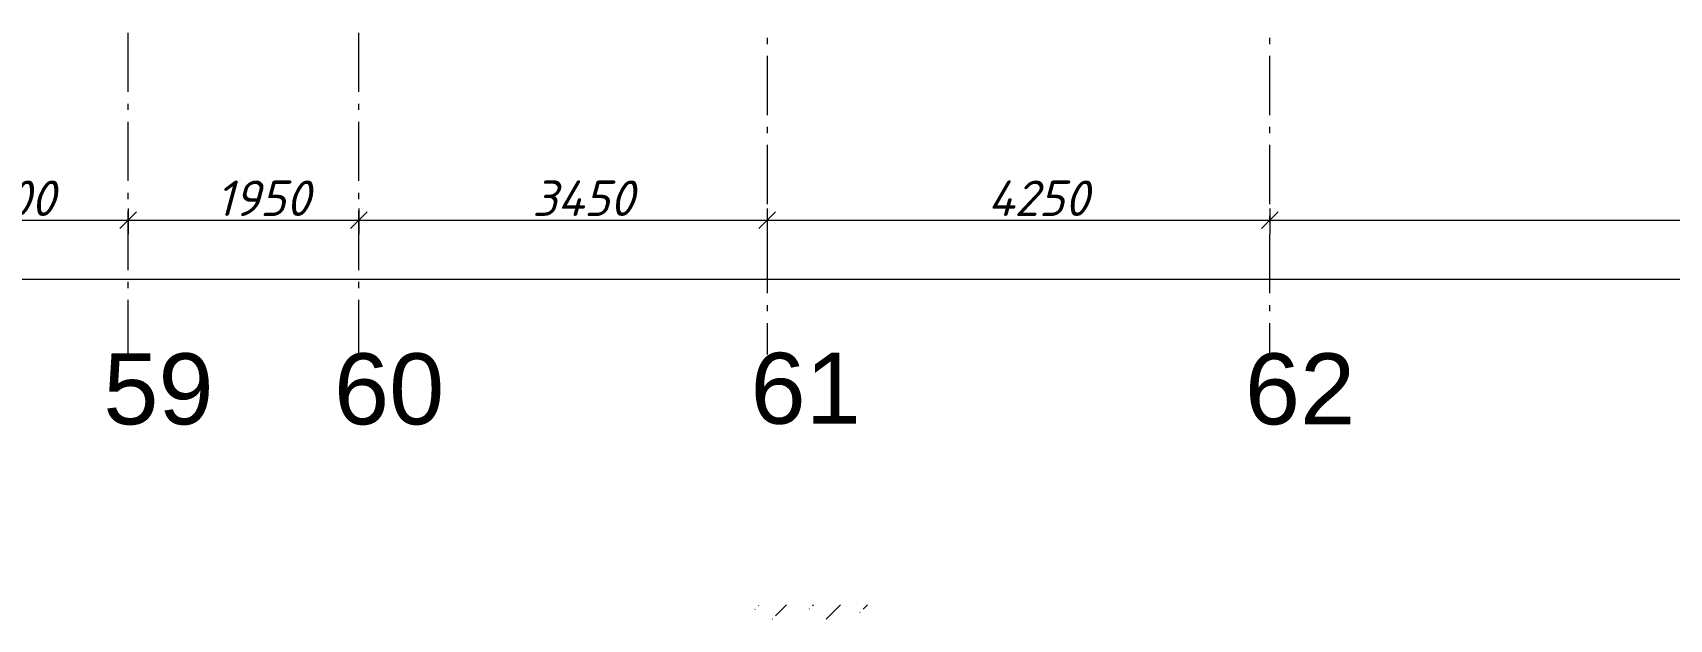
# Model space of a CAD drawing. Header units: millimetres. Extents: x -81576 to 1046824, y -248937 to 691537.
# Drawn here: x 181837 to 195671, y 530581 to 535539 of the extents above; entities that cross this region are included whole.
import ezdxf

# ---------------------------------------------------------------- set-up
doc = ezdxf.new("R2010")
doc.units = ezdxf.units.MM
doc.layers.add('PDF _Геометрия', color=7, linetype='Continuous', true_color=0x1d1d1d)
doc.layers.add('PDF _Текст', color=7, linetype='Continuous')
doc.styles.add('PDF ArialMT', font='arial.ttf')
doc.styles.add('PDF ISOCPEUR Italic', font='isocpeui.ttf')

msp = doc.modelspace()

# ---------------------------------------------------------------- linework, layer by layer
at = {"layer": 'PDF _Геометрия', "color": 7, "lineweight": 9}
for points in [[(182644.5, 535039.2), (182644.5, 535539.2)], [(184594.5, 535039.2), (184594.5, 535539.2)], [(188044.5, 535496.5), (188044.5, 535443.5)], [(192294.5, 535443.5), (192294.5, 535496.5)], [(188044.5, 535343.5), (188044.5, 534843.5)], [(192294.5, 534843.5), (192294.5, 535343.5)], [(182644.5, 534886.2), (182644.5, 534939.2)], [(184594.5, 534886.2), (184594.5, 534939.2)], [(182644.5, 534286.2), (182644.5, 534786.2)], [(184594.5, 534286.2), (184594.5, 534786.2)], [(188044.5, 534743.5), (188044.5, 534690.6)], [(192294.5, 534690.6), (192294.5, 534743.5)], [(188044.5, 534590.6), (188044.5, 534090.6)], [(192294.5, 534090.6), (192294.5, 534590.6)], [(182644.5, 534133.3), (182644.5, 534186.2)], [(184594.5, 534133.3), (184594.5, 534186.2)], [(182714.5, 534025.5), (182644.5, 533955.5), (182574.5, 533885.5)], [(182644.5, 534054.5), (182644.5, 533955.5), (182644.5, 533835.5)], [(182644.5, 533533.3), (182644.5, 534033.3)], [(184664.5, 534025.5), (184594.5, 533955.5), (184524.5, 533885.5)], [(184594.5, 534054.5), (184594.5, 533955.5), (184594.5, 533835.5)], [(184594.5, 533533.3), (184594.5, 534033.3)], [(188114.5, 534025.5), (188044.5, 533955.5), (187974.5, 533885.5)], [(188044.5, 534054.5), (188044.5, 533955.5), (188044.5, 533835.5)], [(188044.5, 533990.6), (188044.5, 533937.7)], [(192364.5, 534025.5), (192294.5, 533955.5), (192224.5, 533885.5)], [(192294.5, 534054.5), (192294.5, 533955.5), (192294.5, 533835.5)], [(192294.5, 533937.7), (192294.5, 533990.6)], [(127994.5, 533955.5), (133994.5, 533955.5), (136994.5, 533955.5), (137544.5, 533955.5), (140544.5, 533955.5), (143544.5, 533955.5), (149544.5, 533955.5), (152544.5, 533955.5), (158544.5, 533955.5), (161544.5, 533955.5), (167544.5, 533955.5), (167894.5, 533955.5), (169994.5, 533955.5), (170544.5, 533955.5), (171094.5, 533955.5), (174094.5, 533955.5), (180244.5, 533955.5), (182644.5, 533955.5), (184594.5, 533955.5), (188044.5, 533955.5), (192294.5, 533955.5), (200214.5, 533955.5)], [(188044.5, 533837.7), (188044.5, 533337.7)], [(192294.5, 533337.7), (192294.5, 533837.7)], [(96474.5, 533457.4), (200214.5, 533457.4)], [(182644.5, 533380.4), (182644.5, 533433.3)], [(184594.5, 533380.4), (184594.5, 533433.3)], [(182644.5, 532820.1), (182644.5, 533280.4)], [(184594.5, 532820.1), (184594.5, 533280.4)], [(188044.5, 533237.7), (188044.5, 533184.8)], [(192294.5, 533184.8), (192294.5, 533237.7)], [(188044.5, 533084.8), (188044.5, 532820.1)], [(192294.5, 532820.1), (192294.5, 533084.8)]]:
    msp.add_lwpolyline(points, dxfattribs=at)
at = {"layer": 'PDF _Геометрия', "lineweight": 9}
for points in [[(187940.6, 530663.5), (187944, 530666.9)], [(187972.5, 530695.5), (187974.9, 530697.8)], [(188115.1, 530609.9), (188208.9, 530703.7)], [(188400.2, 530666.9), (188402.6, 530669.3)], [(188428.7, 530695.5), (188437, 530703.7)], [(188542.8, 530581.4), (188665.1, 530703.7)], [(188856.4, 530666.9), (188893.2, 530703.7)], [(188086.6, 530581.4), (188089, 530583.8)], [(188827.9, 530638.4), (188830.3, 530640.8)]]:
    msp.add_lwpolyline(points, dxfattribs=at)

# ---------------------------------------------------------------- texts
at = {"layer": 'PDF _Текст', "attachment_point": 4}
for s, insert, char_height, style in [('2400', (181184, 534140.3), 300, 'PDF ISOCPEUR Italic'), ('1950', (183385.8, 534140.3), 300, 'PDF ISOCPEUR Italic'), ('3450', (186059, 534140.3), 300, 'PDF ISOCPEUR Italic'), ('4250', (189909, 534140.3), 300, 'PDF ISOCPEUR Italic'), ('59', (182433.7, 532524.7), 600, 'PDF ArialMT'), ('60', (184383.7, 532524.7), 600, 'PDF ArialMT'), ('61', (187904.3, 532529.8), 600, 'PDF ArialMT'), ('62', (192083.7, 532524.7), 600, 'PDF ArialMT')]:
    msp.add_mtext(s, dxfattribs=dict(at, insert=insert, char_height=char_height, style=style))

doc.saveas('drawing.dxf')
